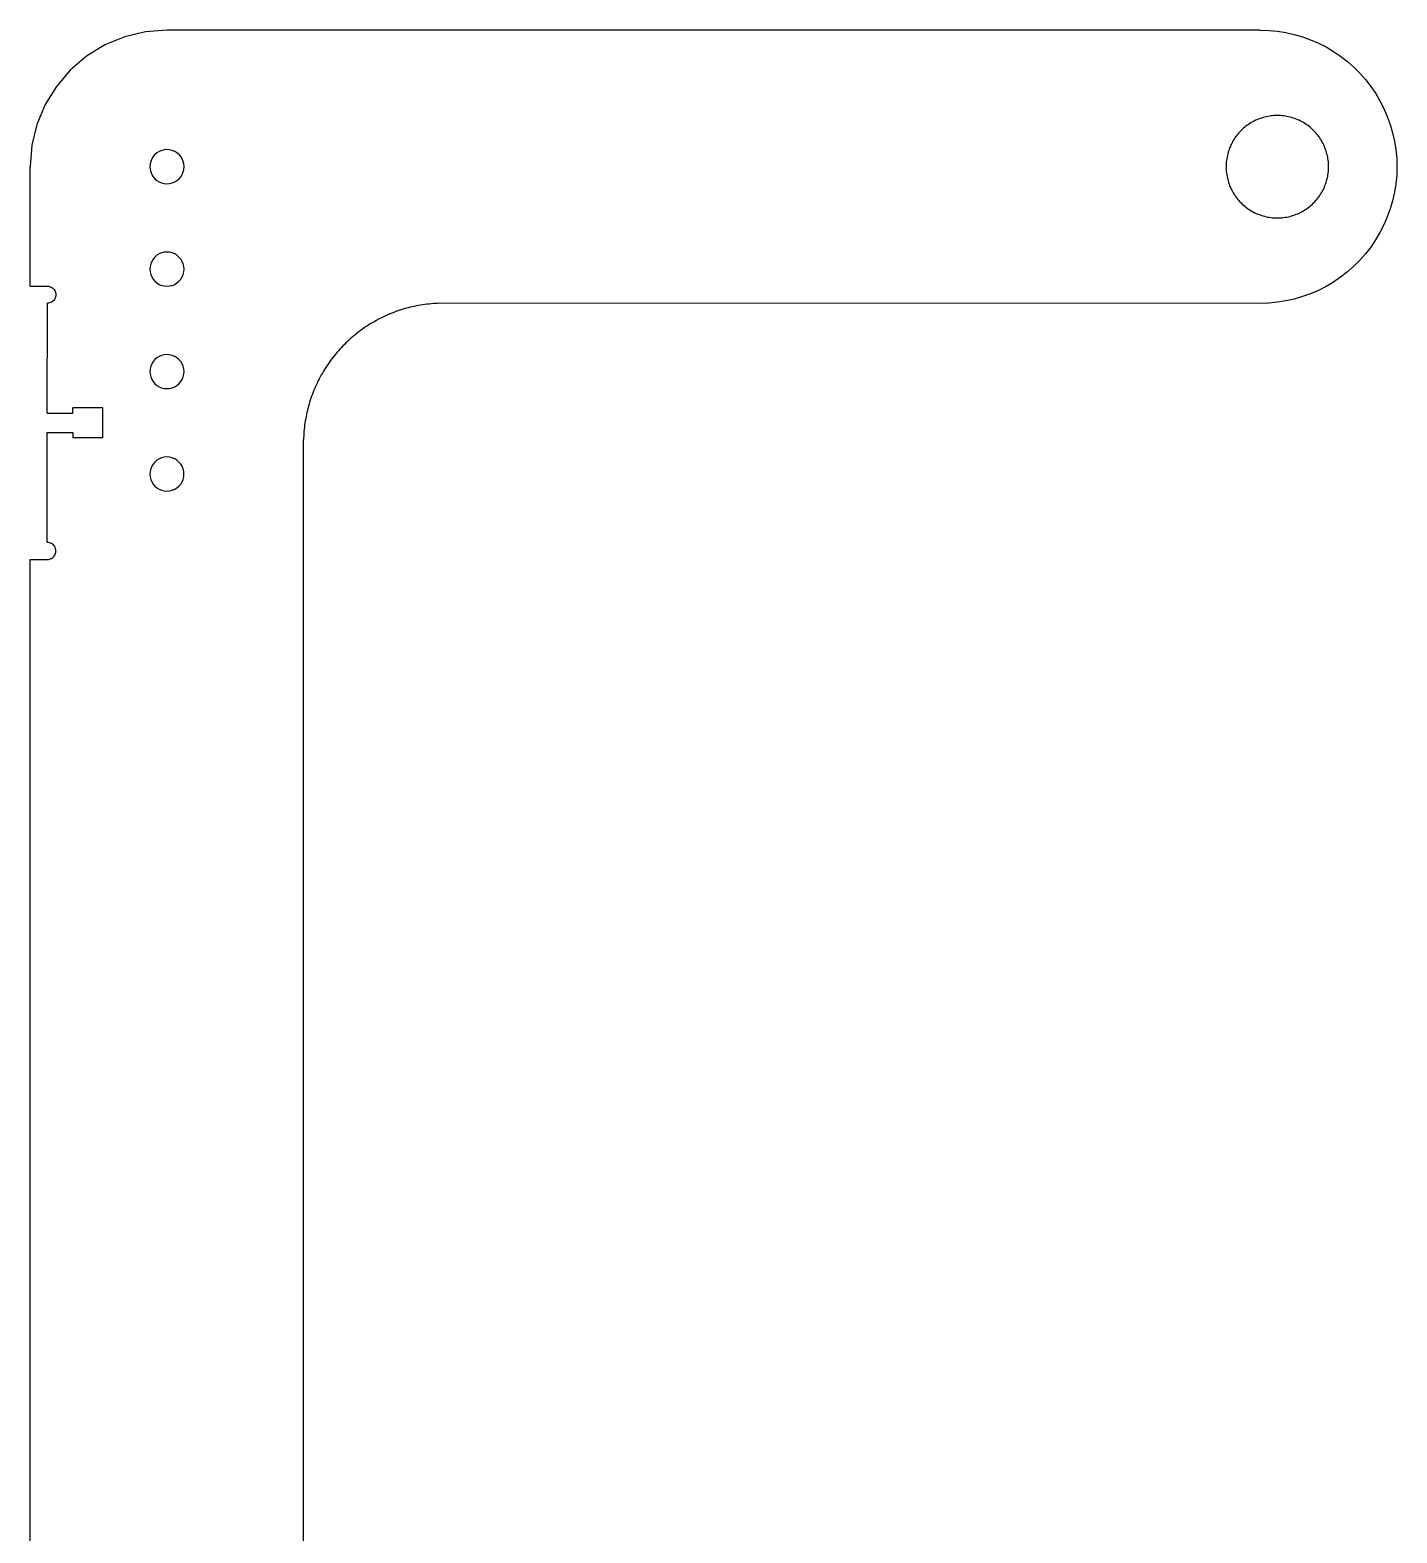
# Model space of a CAD drawing. Extents: x -71 to 71, y -22 to 22.
# Drawn here: x -46.1 to -26.1, y 0 to 22 of the extents above; entities that cross this region are included whole.
import ezdxf

# ---------------------------------------------------------------- set-up
doc = ezdxf.new("R2010")
doc.units = 0
doc.header["$MEASUREMENT"] = 0
doc.layers.get('0').update_dxf_attribs({"linetype": 'CONTINUOUS'})

msp = doc.modelspace()

# ---------------------------------------------------------------- linework, layer by layer
for p, q in [((-45.007, 21.783), (-45.275, 21.619)), ((-44.717, 21.903), (-45.007, 21.783)), ((-44.412, 21.976), (-44.717, 21.903)), ((-44.099, 22), (-44.412, 21.976)), ((-28.099, 22), (-44.099, 22)), ((-28.099, 22), (-27.973, 21.996)), ((-27.973, 21.996), (-27.848, 21.984)), ((-27.848, 21.984), (-27.724, 21.965)), ((-27.724, 21.965), (-27.602, 21.937)), ((-27.602, 21.937), (-27.481, 21.902)), ((-27.481, 21.902), (-27.363, 21.859)), ((-27.363, 21.859), (-27.247, 21.81)), ((-27.247, 21.81), (-27.136, 21.753)), ((-45.275, 21.619), (-45.513, 21.415)), ((-27.136, 21.753), (-27.027, 21.689)), ((-27.027, 21.689), (-26.923, 21.618)), ((-26.923, 21.618), (-26.824, 21.541)), ((-45.513, 21.415), (-45.717, 21.176)), ((-26.824, 21.541), (-26.73, 21.458)), ((-26.73, 21.458), (-26.641, 21.369)), ((-26.641, 21.369), (-26.558, 21.275)), ((-45.717, 21.176), (-45.881, 20.909)), ((-26.558, 21.275), (-26.481, 21.175)), ((-26.481, 21.175), (-26.41, 21.071)), ((-45.881, 20.909), (-46.001, 20.619)), ((-26.41, 21.071), (-26.347, 20.963)), ((-26.347, 20.963), (-26.289, 20.851)), ((-28.147, 20.688), (-28.168, 20.679)), ((-28.125, 20.697), (-28.147, 20.688)), ((-28.103, 20.706), (-28.125, 20.697)), ((-28.081, 20.713), (-28.103, 20.706)), ((-28.058, 20.72), (-28.081, 20.713)), ((-28.036, 20.726), (-28.058, 20.72)), ((-28.013, 20.732), (-28.036, 20.726)), ((-27.99, 20.737), (-28.013, 20.732)), ((-27.966, 20.741), (-27.99, 20.737)), ((-27.943, 20.744), (-27.966, 20.741)), ((-27.92, 20.747), (-27.943, 20.744)), ((-27.896, 20.748), (-27.92, 20.747)), ((-27.873, 20.75), (-27.896, 20.748)), ((-27.849, 20.75), (-27.873, 20.75)), ((-27.826, 20.75), (-27.849, 20.75)), ((-27.802, 20.748), (-27.826, 20.75)), ((-27.779, 20.747), (-27.802, 20.748)), ((-27.755, 20.744), (-27.779, 20.747)), ((-27.732, 20.741), (-27.755, 20.744)), ((-27.709, 20.737), (-27.732, 20.741)), ((-27.686, 20.732), (-27.709, 20.737)), ((-27.663, 20.726), (-27.686, 20.732)), ((-27.64, 20.72), (-27.663, 20.726)), ((-27.617, 20.713), (-27.64, 20.72)), ((-27.595, 20.706), (-27.617, 20.713)), ((-27.573, 20.697), (-27.595, 20.706)), ((-27.551, 20.688), (-27.573, 20.697)), ((-27.53, 20.679), (-27.551, 20.688)), ((-26.289, 20.851), (-26.24, 20.736)), ((-26.24, 20.736), (-26.197, 20.618)), ((-46.001, 20.619), (-46.075, 20.314)), ((-28.427, 20.478), (-28.442, 20.46)), ((-28.412, 20.496), (-28.427, 20.478)), ((-28.396, 20.513), (-28.412, 20.496)), ((-28.379, 20.53), (-28.396, 20.513)), ((-28.363, 20.547), (-28.379, 20.53)), ((-28.345, 20.563), (-28.363, 20.547)), ((-28.327, 20.578), (-28.345, 20.563)), ((-28.309, 20.593), (-28.327, 20.578)), ((-28.29, 20.607), (-28.309, 20.593)), ((-28.271, 20.62), (-28.29, 20.607)), ((-28.251, 20.633), (-28.271, 20.62)), ((-28.231, 20.646), (-28.251, 20.633)), ((-28.21, 20.657), (-28.231, 20.646)), ((-28.19, 20.668), (-28.21, 20.657)), ((-28.168, 20.679), (-28.19, 20.668)), ((-27.509, 20.668), (-27.53, 20.679)), ((-27.488, 20.657), (-27.509, 20.668)), ((-27.467, 20.645), (-27.488, 20.657)), ((-27.447, 20.633), (-27.467, 20.645)), ((-27.428, 20.62), (-27.447, 20.633)), ((-27.408, 20.607), (-27.428, 20.62)), ((-27.389, 20.593), (-27.408, 20.607)), ((-27.371, 20.578), (-27.389, 20.593)), ((-27.353, 20.562), (-27.371, 20.578)), ((-27.336, 20.547), (-27.353, 20.562)), ((-27.319, 20.53), (-27.336, 20.547)), ((-27.302, 20.513), (-27.319, 20.53)), ((-27.287, 20.496), (-27.302, 20.513)), ((-27.271, 20.478), (-27.287, 20.496)), ((-27.257, 20.46), (-27.271, 20.478)), ((-26.197, 20.618), (-26.162, 20.497)), ((-26.162, 20.497), (-26.135, 20.375)), ((-46.075, 20.314), (-46.099, 20.001)), ((-44.138, 20.247), (-44.176, 20.238)), ((-44.099, 20.251), (-44.138, 20.247)), ((-44.06, 20.247), (-44.099, 20.251)), ((-44.022, 20.238), (-44.06, 20.247)), ((-28.555, 20.254), (-28.562, 20.232)), ((-28.547, 20.276), (-28.555, 20.254)), ((-28.537, 20.298), (-28.547, 20.276)), ((-28.528, 20.319), (-28.537, 20.298)), ((-28.517, 20.34), (-28.528, 20.319)), ((-28.506, 20.361), (-28.517, 20.34)), ((-28.495, 20.382), (-28.506, 20.361)), ((-28.482, 20.402), (-28.495, 20.382)), ((-28.469, 20.422), (-28.482, 20.402)), ((-28.456, 20.441), (-28.469, 20.422)), ((-28.442, 20.46), (-28.456, 20.441)), ((-27.242, 20.441), (-27.257, 20.46)), ((-27.229, 20.421), (-27.242, 20.441)), ((-27.216, 20.402), (-27.229, 20.421)), ((-27.204, 20.382), (-27.216, 20.402)), ((-27.192, 20.361), (-27.204, 20.382)), ((-27.181, 20.34), (-27.192, 20.361)), ((-27.171, 20.319), (-27.181, 20.34)), ((-27.161, 20.298), (-27.171, 20.319)), ((-27.152, 20.276), (-27.161, 20.298)), ((-27.144, 20.254), (-27.152, 20.276)), ((-27.136, 20.232), (-27.144, 20.254)), ((-26.135, 20.375), (-26.115, 20.25)), ((-26.115, 20.25), (-26.103, 20.125)), ((-44.346, 20.04), (-44.349, 20.001)), ((-44.337, 20.078), (-44.346, 20.04)), ((-44.322, 20.114), (-44.337, 20.078)), ((-44.301, 20.148), (-44.322, 20.114)), ((-44.276, 20.177), (-44.301, 20.148)), ((-44.246, 20.203), (-44.276, 20.177)), ((-44.213, 20.223), (-44.246, 20.203)), ((-44.176, 20.238), (-44.213, 20.223)), ((-43.986, 20.223), (-44.022, 20.238)), ((-43.952, 20.203), (-43.986, 20.223)), ((-43.922, 20.177), (-43.952, 20.203)), ((-43.897, 20.148), (-43.922, 20.177)), ((-43.876, 20.114), (-43.897, 20.148)), ((-43.861, 20.078), (-43.876, 20.114)), ((-43.852, 20.04), (-43.861, 20.078)), ((-43.849, 20.001), (-43.852, 20.04)), ((-28.598, 20.047), (-28.599, 20.024)), ((-28.599, 20.024), (-28.599, 20)), ((-28.596, 20.071), (-28.598, 20.047)), ((-28.593, 20.094), (-28.596, 20.071)), ((-28.59, 20.117), (-28.593, 20.094)), ((-28.586, 20.141), (-28.59, 20.117)), ((-28.581, 20.164), (-28.586, 20.141)), ((-28.576, 20.186), (-28.581, 20.164)), ((-28.569, 20.209), (-28.576, 20.186)), ((-28.562, 20.232), (-28.569, 20.209)), ((-27.129, 20.209), (-27.136, 20.232)), ((-27.123, 20.186), (-27.129, 20.209)), ((-27.117, 20.163), (-27.123, 20.186)), ((-27.112, 20.14), (-27.117, 20.163)), ((-27.108, 20.117), (-27.112, 20.14)), ((-27.105, 20.094), (-27.108, 20.117)), ((-27.103, 20.07), (-27.105, 20.094)), ((-27.101, 20.047), (-27.103, 20.07)), ((-27.1, 20.023), (-27.101, 20.047)), ((-27.099, 20), (-27.1, 20.023)), ((-26.103, 20.125), (-26.099, 20)), ((-46.099, 18.251), (-46.099, 20.001)), ((-44.349, 20.001), (-44.346, 19.961)), ((-44.346, 19.961), (-44.337, 19.923)), ((-44.337, 19.923), (-44.322, 19.887)), ((-44.322, 19.887), (-44.302, 19.854)), ((-44.302, 19.854), (-44.276, 19.824)), ((-44.276, 19.824), (-44.246, 19.798)), ((-43.952, 19.798), (-43.922, 19.824)), ((-43.922, 19.824), (-43.897, 19.854)), ((-43.897, 19.854), (-43.877, 19.887)), ((-43.877, 19.887), (-43.861, 19.923)), ((-43.861, 19.923), (-43.852, 19.961)), ((-43.852, 19.961), (-43.849, 20.001)), ((-28.599, 20), (-28.599, 19.976)), ((-28.599, 19.976), (-28.598, 19.953)), ((-28.598, 19.953), (-28.596, 19.929)), ((-28.596, 19.929), (-28.593, 19.906)), ((-28.593, 19.906), (-28.59, 19.883)), ((-28.59, 19.883), (-28.586, 19.859)), ((-28.586, 19.859), (-28.581, 19.836)), ((-28.581, 19.836), (-28.576, 19.813)), ((-28.576, 19.813), (-28.569, 19.791)), ((-27.129, 19.791), (-27.123, 19.813)), ((-27.123, 19.813), (-27.117, 19.836)), ((-27.117, 19.836), (-27.112, 19.859)), ((-27.112, 19.859), (-27.108, 19.883)), ((-27.108, 19.883), (-27.105, 19.906)), ((-27.105, 19.906), (-27.103, 19.929)), ((-27.103, 19.929), (-27.101, 19.953)), ((-27.101, 19.953), (-27.1, 19.976)), ((-27.1, 19.976), (-27.099, 20)), ((-26.103, 19.874), (-26.115, 19.749)), ((-26.099, 20), (-26.103, 19.874)), ((-44.246, 19.798), (-44.213, 19.778)), ((-44.213, 19.778), (-44.177, 19.763)), ((-44.177, 19.763), (-44.138, 19.754)), ((-44.138, 19.754), (-44.099, 19.751)), ((-44.099, 19.751), (-44.06, 19.754)), ((-44.06, 19.754), (-44.022, 19.763)), ((-44.022, 19.763), (-43.986, 19.778)), ((-43.986, 19.778), (-43.952, 19.798)), ((-28.569, 19.791), (-28.563, 19.768)), ((-28.563, 19.768), (-28.555, 19.746)), ((-28.555, 19.746), (-28.547, 19.724)), ((-28.547, 19.724), (-28.538, 19.702)), ((-28.538, 19.702), (-28.528, 19.681)), ((-28.528, 19.681), (-28.517, 19.659)), ((-28.517, 19.659), (-28.506, 19.639)), ((-28.506, 19.639), (-28.495, 19.618)), ((-28.495, 19.618), (-28.482, 19.598)), ((-28.482, 19.598), (-28.47, 19.578)), ((-27.229, 19.578), (-27.216, 19.598)), ((-27.216, 19.598), (-27.204, 19.618)), ((-27.204, 19.618), (-27.192, 19.639)), ((-27.192, 19.639), (-27.181, 19.659)), ((-27.181, 19.659), (-27.171, 19.681)), ((-27.171, 19.681), (-27.161, 19.702)), ((-27.161, 19.702), (-27.152, 19.724)), ((-27.152, 19.724), (-27.144, 19.746)), ((-27.144, 19.746), (-27.136, 19.768)), ((-27.136, 19.768), (-27.129, 19.791)), ((-26.135, 19.625), (-26.162, 19.502)), ((-26.115, 19.749), (-26.135, 19.625)), ((-28.47, 19.578), (-28.456, 19.559)), ((-28.456, 19.559), (-28.442, 19.54)), ((-28.442, 19.54), (-28.427, 19.522)), ((-28.427, 19.522), (-28.412, 19.504)), ((-28.412, 19.504), (-28.396, 19.487)), ((-28.396, 19.487), (-28.38, 19.47)), ((-28.38, 19.47), (-28.363, 19.453)), ((-28.363, 19.453), (-28.345, 19.437)), ((-28.345, 19.437), (-28.327, 19.422)), ((-28.327, 19.422), (-28.309, 19.407)), ((-28.309, 19.407), (-28.29, 19.393)), ((-28.29, 19.393), (-28.271, 19.38)), ((-28.271, 19.38), (-28.251, 19.367)), ((-28.251, 19.367), (-28.231, 19.354)), ((-27.467, 19.354), (-27.447, 19.367)), ((-27.447, 19.367), (-27.428, 19.38)), ((-27.428, 19.38), (-27.408, 19.393)), ((-27.408, 19.393), (-27.39, 19.407)), ((-27.39, 19.407), (-27.371, 19.422)), ((-27.371, 19.422), (-27.353, 19.437)), ((-27.353, 19.437), (-27.336, 19.453)), ((-27.336, 19.453), (-27.319, 19.47)), ((-27.319, 19.47), (-27.303, 19.486)), ((-27.303, 19.486), (-27.287, 19.504)), ((-27.287, 19.504), (-27.271, 19.522)), ((-27.271, 19.522), (-27.257, 19.54)), ((-27.257, 19.54), (-27.242, 19.559)), ((-27.242, 19.559), (-27.229, 19.578)), ((-26.197, 19.382), (-26.24, 19.264)), ((-26.162, 19.502), (-26.197, 19.382)), ((-28.231, 19.354), (-28.211, 19.343)), ((-28.211, 19.343), (-28.19, 19.332)), ((-28.19, 19.332), (-28.169, 19.321)), ((-28.169, 19.321), (-28.147, 19.312)), ((-28.147, 19.312), (-28.125, 19.303)), ((-28.125, 19.303), (-28.103, 19.294)), ((-28.103, 19.294), (-28.081, 19.287)), ((-28.081, 19.287), (-28.058, 19.28)), ((-28.058, 19.28), (-28.036, 19.274)), ((-28.036, 19.274), (-28.013, 19.268)), ((-28.013, 19.268), (-27.99, 19.263)), ((-27.99, 19.263), (-27.967, 19.259)), ((-27.967, 19.259), (-27.943, 19.256)), ((-27.943, 19.256), (-27.92, 19.253)), ((-27.92, 19.253), (-27.896, 19.251)), ((-27.896, 19.251), (-27.873, 19.25)), ((-27.873, 19.25), (-27.849, 19.25)), ((-27.849, 19.25), (-27.826, 19.25)), ((-27.826, 19.25), (-27.802, 19.251)), ((-27.802, 19.251), (-27.779, 19.253)), ((-27.779, 19.253), (-27.755, 19.256)), ((-27.755, 19.256), (-27.732, 19.259)), ((-27.732, 19.259), (-27.709, 19.263)), ((-27.709, 19.263), (-27.686, 19.268)), ((-27.686, 19.268), (-27.663, 19.273)), ((-27.663, 19.273), (-27.64, 19.28)), ((-27.64, 19.28), (-27.617, 19.287)), ((-27.617, 19.287), (-27.595, 19.294)), ((-27.595, 19.294), (-27.573, 19.303)), ((-27.573, 19.303), (-27.551, 19.312)), ((-27.551, 19.312), (-27.53, 19.321)), ((-27.53, 19.321), (-27.509, 19.332)), ((-27.509, 19.332), (-27.488, 19.343)), ((-27.488, 19.343), (-27.467, 19.354)), ((-26.29, 19.148), (-26.347, 19.036)), ((-26.24, 19.264), (-26.29, 19.148)), ((-26.411, 18.928), (-26.481, 18.824)), ((-26.347, 19.036), (-26.411, 18.928)), ((-44.246, 18.703), (-44.276, 18.677)), ((-44.213, 18.723), (-44.246, 18.703)), ((-44.177, 18.738), (-44.213, 18.723)), ((-44.138, 18.747), (-44.177, 18.738)), ((-44.099, 18.751), (-44.138, 18.747)), ((-44.06, 18.747), (-44.099, 18.751)), ((-44.022, 18.738), (-44.06, 18.747)), ((-43.986, 18.723), (-44.022, 18.738)), ((-43.952, 18.703), (-43.986, 18.723)), ((-43.923, 18.677), (-43.952, 18.703)), ((-26.558, 18.725), (-26.641, 18.631)), ((-26.481, 18.824), (-26.558, 18.725)), ((-44.346, 18.54), (-44.349, 18.501)), ((-44.349, 18.501), (-44.346, 18.461)), ((-44.337, 18.578), (-44.346, 18.54)), ((-44.322, 18.614), (-44.337, 18.578)), ((-44.302, 18.648), (-44.322, 18.614)), ((-44.276, 18.677), (-44.302, 18.648)), ((-43.897, 18.648), (-43.923, 18.677)), ((-43.877, 18.614), (-43.897, 18.648)), ((-43.862, 18.578), (-43.877, 18.614)), ((-43.852, 18.54), (-43.862, 18.578)), ((-43.849, 18.501), (-43.852, 18.54)), ((-43.852, 18.461), (-43.849, 18.501)), ((-26.73, 18.542), (-26.824, 18.459)), ((-26.641, 18.631), (-26.73, 18.542)), ((-44.346, 18.461), (-44.337, 18.423)), ((-44.337, 18.423), (-44.322, 18.387)), ((-44.322, 18.387), (-44.302, 18.354)), ((-44.302, 18.354), (-44.276, 18.324)), ((-44.276, 18.324), (-44.246, 18.298)), ((-44.246, 18.298), (-44.213, 18.278)), ((-44.213, 18.278), (-44.177, 18.263)), ((-44.177, 18.263), (-44.139, 18.254)), ((-44.06, 18.254), (-44.022, 18.263)), ((-44.022, 18.263), (-43.986, 18.278)), ((-43.986, 18.278), (-43.952, 18.298)), ((-43.952, 18.298), (-43.923, 18.324)), ((-43.923, 18.324), (-43.897, 18.354)), ((-43.897, 18.354), (-43.877, 18.387)), ((-43.877, 18.387), (-43.862, 18.423)), ((-43.862, 18.423), (-43.852, 18.461)), ((-27.028, 18.311), (-27.136, 18.247)), ((-26.924, 18.382), (-27.028, 18.311)), ((-26.824, 18.459), (-26.924, 18.382)), ((-46.099, 18.251), (-45.849, 18.251)), ((-45.849, 18.251), (-45.833, 18.25)), ((-45.833, 18.25), (-45.817, 18.246)), ((-45.817, 18.246), (-45.802, 18.241)), ((-45.802, 18.241), (-45.787, 18.234)), ((-45.787, 18.234), (-45.773, 18.225)), ((-45.773, 18.225), (-45.761, 18.214)), ((-45.761, 18.214), (-45.75, 18.202)), ((-45.75, 18.05), (-45.761, 18.037)), ((-45.75, 18.202), (-45.741, 18.188)), ((-45.741, 18.063), (-45.75, 18.05)), ((-45.741, 18.188), (-45.734, 18.173)), ((-45.734, 18.078), (-45.741, 18.063)), ((-45.734, 18.173), (-45.729, 18.158)), ((-45.729, 18.093), (-45.734, 18.078)), ((-45.729, 18.158), (-45.725, 18.142)), ((-45.725, 18.109), (-45.729, 18.093)), ((-45.725, 18.142), (-45.724, 18.126)), ((-45.724, 18.126), (-45.725, 18.109)), ((-44.139, 18.254), (-44.099, 18.251)), ((-44.099, 18.251), (-44.06, 18.254)), ((-27.602, 18.063), (-27.725, 18.035)), ((-27.481, 18.098), (-27.602, 18.063)), ((-27.363, 18.14), (-27.481, 18.098)), ((-27.248, 18.19), (-27.363, 18.14)), ((-27.136, 18.247), (-27.248, 18.19)), ((-45.85, 16.391), (-45.849, 18.001)), ((-45.833, 18.002), (-45.849, 18.001)), ((-45.817, 18.005), (-45.833, 18.002)), ((-45.802, 18.01), (-45.817, 18.005)), ((-45.787, 18.017), (-45.802, 18.01)), ((-45.773, 18.026), (-45.787, 18.017)), ((-45.761, 18.037), (-45.773, 18.026)), ((-40.893, 17.821), (-40.921, 17.808)), ((-40.864, 17.833), (-40.893, 17.821)), ((-40.835, 17.845), (-40.864, 17.833)), ((-40.807, 17.857), (-40.835, 17.845)), ((-40.778, 17.868), (-40.807, 17.857)), ((-40.748, 17.879), (-40.778, 17.868)), ((-40.719, 17.889), (-40.748, 17.879)), ((-40.69, 17.899), (-40.719, 17.889)), ((-40.66, 17.909), (-40.69, 17.899)), ((-40.63, 17.918), (-40.66, 17.909)), ((-40.6, 17.927), (-40.63, 17.918)), ((-40.57, 17.935), (-40.6, 17.927)), ((-40.54, 17.942), (-40.57, 17.935)), ((-40.51, 17.95), (-40.54, 17.942)), ((-40.479, 17.956), (-40.51, 17.95)), ((-40.449, 17.963), (-40.479, 17.956)), ((-40.418, 17.968), (-40.449, 17.963)), ((-40.388, 17.974), (-40.418, 17.968)), ((-40.357, 17.979), (-40.388, 17.974)), ((-40.326, 17.983), (-40.357, 17.979)), ((-40.295, 17.987), (-40.326, 17.983)), ((-40.264, 17.99), (-40.295, 17.987)), ((-40.233, 17.993), (-40.264, 17.99)), ((-40.202, 17.996), (-40.233, 17.993)), ((-40.171, 17.998), (-40.202, 17.996)), ((-40.14, 18), (-40.171, 17.998)), ((-40.109, 18.001), (-40.14, 18)), ((-28.099, 18), (-40.109, 18.001)), ((-27.974, 18.004), (-28.099, 18)), ((-27.849, 18.016), (-27.974, 18.004)), ((-27.725, 18.035), (-27.849, 18.016)), ((-41.268, 17.601), (-41.293, 17.582)), ((-41.243, 17.619), (-41.268, 17.601)), ((-41.217, 17.637), (-41.243, 17.619)), ((-41.192, 17.655), (-41.217, 17.637)), ((-41.166, 17.672), (-41.192, 17.655)), ((-41.139, 17.688), (-41.166, 17.672)), ((-41.113, 17.705), (-41.139, 17.688)), ((-41.086, 17.721), (-41.113, 17.705)), ((-41.059, 17.736), (-41.086, 17.721)), ((-41.032, 17.751), (-41.059, 17.736)), ((-41.004, 17.766), (-41.032, 17.751)), ((-40.977, 17.78), (-41.004, 17.766)), ((-40.949, 17.794), (-40.977, 17.78)), ((-40.921, 17.808), (-40.949, 17.794)), ((-41.503, 17.398), (-41.525, 17.376)), ((-41.481, 17.42), (-41.503, 17.398)), ((-41.459, 17.441), (-41.481, 17.42)), ((-41.436, 17.463), (-41.459, 17.441)), ((-41.413, 17.483), (-41.436, 17.463)), ((-41.39, 17.504), (-41.413, 17.483)), ((-41.366, 17.524), (-41.39, 17.504)), ((-41.342, 17.544), (-41.366, 17.524)), ((-41.317, 17.563), (-41.342, 17.544)), ((-41.293, 17.582), (-41.317, 17.563)), ((-44.276, 17.177), (-44.302, 17.148)), ((-44.246, 17.203), (-44.276, 17.177)), ((-44.213, 17.223), (-44.246, 17.203)), ((-44.177, 17.238), (-44.213, 17.223)), ((-44.139, 17.247), (-44.177, 17.238)), ((-44.099, 17.251), (-44.139, 17.247)), ((-44.06, 17.247), (-44.099, 17.251)), ((-44.022, 17.238), (-44.06, 17.247)), ((-43.986, 17.223), (-44.022, 17.238)), ((-43.953, 17.203), (-43.986, 17.223)), ((-43.923, 17.177), (-43.953, 17.203)), ((-43.897, 17.148), (-43.923, 17.177)), ((-41.706, 17.162), (-41.724, 17.136)), ((-41.687, 17.187), (-41.706, 17.162)), ((-41.668, 17.211), (-41.687, 17.187)), ((-41.649, 17.236), (-41.668, 17.211)), ((-41.629, 17.26), (-41.649, 17.236)), ((-41.609, 17.284), (-41.629, 17.26)), ((-41.589, 17.307), (-41.609, 17.284)), ((-41.568, 17.33), (-41.589, 17.307)), ((-41.547, 17.353), (-41.568, 17.33)), ((-41.525, 17.376), (-41.547, 17.353)), ((-44.346, 17.04), (-44.349, 17.001)), ((-44.349, 17.001), (-44.346, 16.961)), ((-44.337, 17.078), (-44.346, 17.04)), ((-44.346, 16.961), (-44.337, 16.923)), ((-44.322, 17.114), (-44.337, 17.078)), ((-44.302, 17.148), (-44.322, 17.114)), ((-43.877, 17.114), (-43.897, 17.148)), ((-43.862, 17.078), (-43.877, 17.114)), ((-43.853, 17.04), (-43.862, 17.078)), ((-43.862, 16.923), (-43.853, 16.961)), ((-43.849, 17.001), (-43.853, 17.04)), ((-43.853, 16.961), (-43.849, 17.001)), ((-41.84, 16.952), (-41.855, 16.925)), ((-41.825, 16.979), (-41.84, 16.952)), ((-41.809, 17.006), (-41.825, 16.979)), ((-41.793, 17.033), (-41.809, 17.006)), ((-41.776, 17.059), (-41.793, 17.033)), ((-41.759, 17.085), (-41.776, 17.059)), ((-41.742, 17.111), (-41.759, 17.085)), ((-41.724, 17.136), (-41.742, 17.111)), ((-44.337, 16.923), (-44.322, 16.887)), ((-44.322, 16.887), (-44.302, 16.854)), ((-44.302, 16.854), (-44.276, 16.824)), ((-44.276, 16.824), (-44.246, 16.798)), ((-44.246, 16.798), (-44.213, 16.778)), ((-44.213, 16.778), (-44.177, 16.763)), ((-44.177, 16.763), (-44.139, 16.754)), ((-44.139, 16.754), (-44.1, 16.751)), ((-44.1, 16.751), (-44.06, 16.754)), ((-44.06, 16.754), (-44.022, 16.763)), ((-44.022, 16.763), (-43.986, 16.778)), ((-43.986, 16.778), (-43.953, 16.798)), ((-43.953, 16.798), (-43.923, 16.824)), ((-43.923, 16.824), (-43.897, 16.854)), ((-43.897, 16.854), (-43.877, 16.887)), ((-43.877, 16.887), (-43.862, 16.923)), ((-41.948, 16.728), (-41.96, 16.699)), ((-41.936, 16.757), (-41.948, 16.728)), ((-41.924, 16.785), (-41.936, 16.757)), ((-41.911, 16.814), (-41.924, 16.785)), ((-41.897, 16.842), (-41.911, 16.814)), ((-41.884, 16.87), (-41.897, 16.842)), ((-41.87, 16.897), (-41.884, 16.87)), ((-41.855, 16.925), (-41.87, 16.897)), ((-42.02, 16.522), (-42.028, 16.492)), ((-42.011, 16.552), (-42.02, 16.522)), ((-42.002, 16.582), (-42.011, 16.552)), ((-41.992, 16.611), (-42.002, 16.582)), ((-41.982, 16.641), (-41.992, 16.611)), ((-41.971, 16.67), (-41.982, 16.641)), ((-41.96, 16.699), (-41.971, 16.67)), ((-45.85, 16.391), (-45.475, 16.391)), ((-45.475, 16.391), (-45.475, 16.469)), ((-45.037, 16.469), (-45.475, 16.469)), ((-45.037, 16.032), (-45.037, 16.469)), ((-42.069, 16.31), (-42.075, 16.28)), ((-42.064, 16.341), (-42.069, 16.31)), ((-42.058, 16.371), (-42.064, 16.341)), ((-42.051, 16.402), (-42.058, 16.371)), ((-42.044, 16.432), (-42.051, 16.402)), ((-42.036, 16.462), (-42.044, 16.432)), ((-42.028, 16.492), (-42.036, 16.462)), ((-45.85, 16.11), (-45.475, 16.11)), ((-45.85, 14.501), (-45.85, 16.11)), ((-45.475, 16.11), (-45.475, 16.032)), ((-42.098, 16.063), (-42.1, 16.032)), ((-42.096, 16.094), (-42.098, 16.063)), ((-42.094, 16.125), (-42.096, 16.094)), ((-42.091, 16.156), (-42.094, 16.125)), ((-42.088, 16.187), (-42.091, 16.156)), ((-42.084, 16.218), (-42.088, 16.187)), ((-42.079, 16.249), (-42.084, 16.218)), ((-42.075, 16.28), (-42.079, 16.249)), ((-45.037, 16.032), (-45.475, 16.032)), ((-42.103, -15.999), (-42.101, 16.001)), ((-42.1, 16.032), (-42.101, 16.001)), ((-44.302, 15.648), (-44.322, 15.614)), ((-44.276, 15.677), (-44.302, 15.648)), ((-44.247, 15.703), (-44.276, 15.677)), ((-44.213, 15.723), (-44.247, 15.703)), ((-44.177, 15.738), (-44.213, 15.723)), ((-44.139, 15.747), (-44.177, 15.738)), ((-44.1, 15.751), (-44.139, 15.747)), ((-44.06, 15.747), (-44.1, 15.751)), ((-44.022, 15.738), (-44.06, 15.747)), ((-43.986, 15.723), (-44.022, 15.738)), ((-43.953, 15.703), (-43.986, 15.723)), ((-43.923, 15.677), (-43.953, 15.703)), ((-43.897, 15.648), (-43.923, 15.677)), ((-43.877, 15.614), (-43.897, 15.648)), ((-44.347, 15.54), (-44.35, 15.501)), ((-44.35, 15.501), (-44.347, 15.461)), ((-44.337, 15.578), (-44.347, 15.54)), ((-44.347, 15.461), (-44.337, 15.423)), ((-44.322, 15.614), (-44.337, 15.578)), ((-44.337, 15.423), (-44.322, 15.387)), ((-43.862, 15.578), (-43.877, 15.614)), ((-43.877, 15.387), (-43.862, 15.423)), ((-43.853, 15.54), (-43.862, 15.578)), ((-43.862, 15.423), (-43.853, 15.461)), ((-43.85, 15.501), (-43.853, 15.54)), ((-43.853, 15.461), (-43.85, 15.501)), ((-44.322, 15.387), (-44.302, 15.354)), ((-44.302, 15.354), (-44.276, 15.324)), ((-44.276, 15.324), (-44.247, 15.298)), ((-44.247, 15.298), (-44.213, 15.278)), ((-44.213, 15.278), (-44.177, 15.263)), ((-44.177, 15.263), (-44.139, 15.254)), ((-44.139, 15.254), (-44.1, 15.251)), ((-44.1, 15.251), (-44.061, 15.254)), ((-44.061, 15.254), (-44.022, 15.263)), ((-44.022, 15.263), (-43.986, 15.278)), ((-43.986, 15.278), (-43.953, 15.298)), ((-43.953, 15.298), (-43.923, 15.324)), ((-43.923, 15.324), (-43.897, 15.354)), ((-43.897, 15.354), (-43.877, 15.387)), ((-45.833, 14.5), (-45.85, 14.501)), ((-45.817, 14.496), (-45.833, 14.5)), ((-45.802, 14.491), (-45.817, 14.496)), ((-45.787, 14.484), (-45.802, 14.491)), ((-45.774, 14.475), (-45.787, 14.484)), ((-45.761, 14.464), (-45.774, 14.475)), ((-45.751, 14.452), (-45.761, 14.464)), ((-45.741, 14.438), (-45.751, 14.452)), ((-45.751, 14.3), (-45.741, 14.313)), ((-45.734, 14.423), (-45.741, 14.438)), ((-45.741, 14.313), (-45.734, 14.328)), ((-45.729, 14.408), (-45.734, 14.423)), ((-45.734, 14.328), (-45.729, 14.343)), ((-45.726, 14.392), (-45.729, 14.408)), ((-45.729, 14.343), (-45.726, 14.359)), ((-45.725, 14.376), (-45.726, 14.392)), ((-45.726, 14.359), (-45.725, 14.376)), ((-46.102, -17.502), (-46.1, 14.251)), ((-46.1, 14.251), (-45.85, 14.251)), ((-45.85, 14.251), (-45.833, 14.252)), ((-45.833, 14.252), (-45.817, 14.255)), ((-45.817, 14.255), (-45.802, 14.26)), ((-45.802, 14.26), (-45.787, 14.267)), ((-45.787, 14.267), (-45.774, 14.276)), ((-45.774, 14.276), (-45.761, 14.287)), ((-45.761, 14.287), (-45.751, 14.3))]:
    msp.add_line(p, q)

doc.saveas('drawing.dxf')
